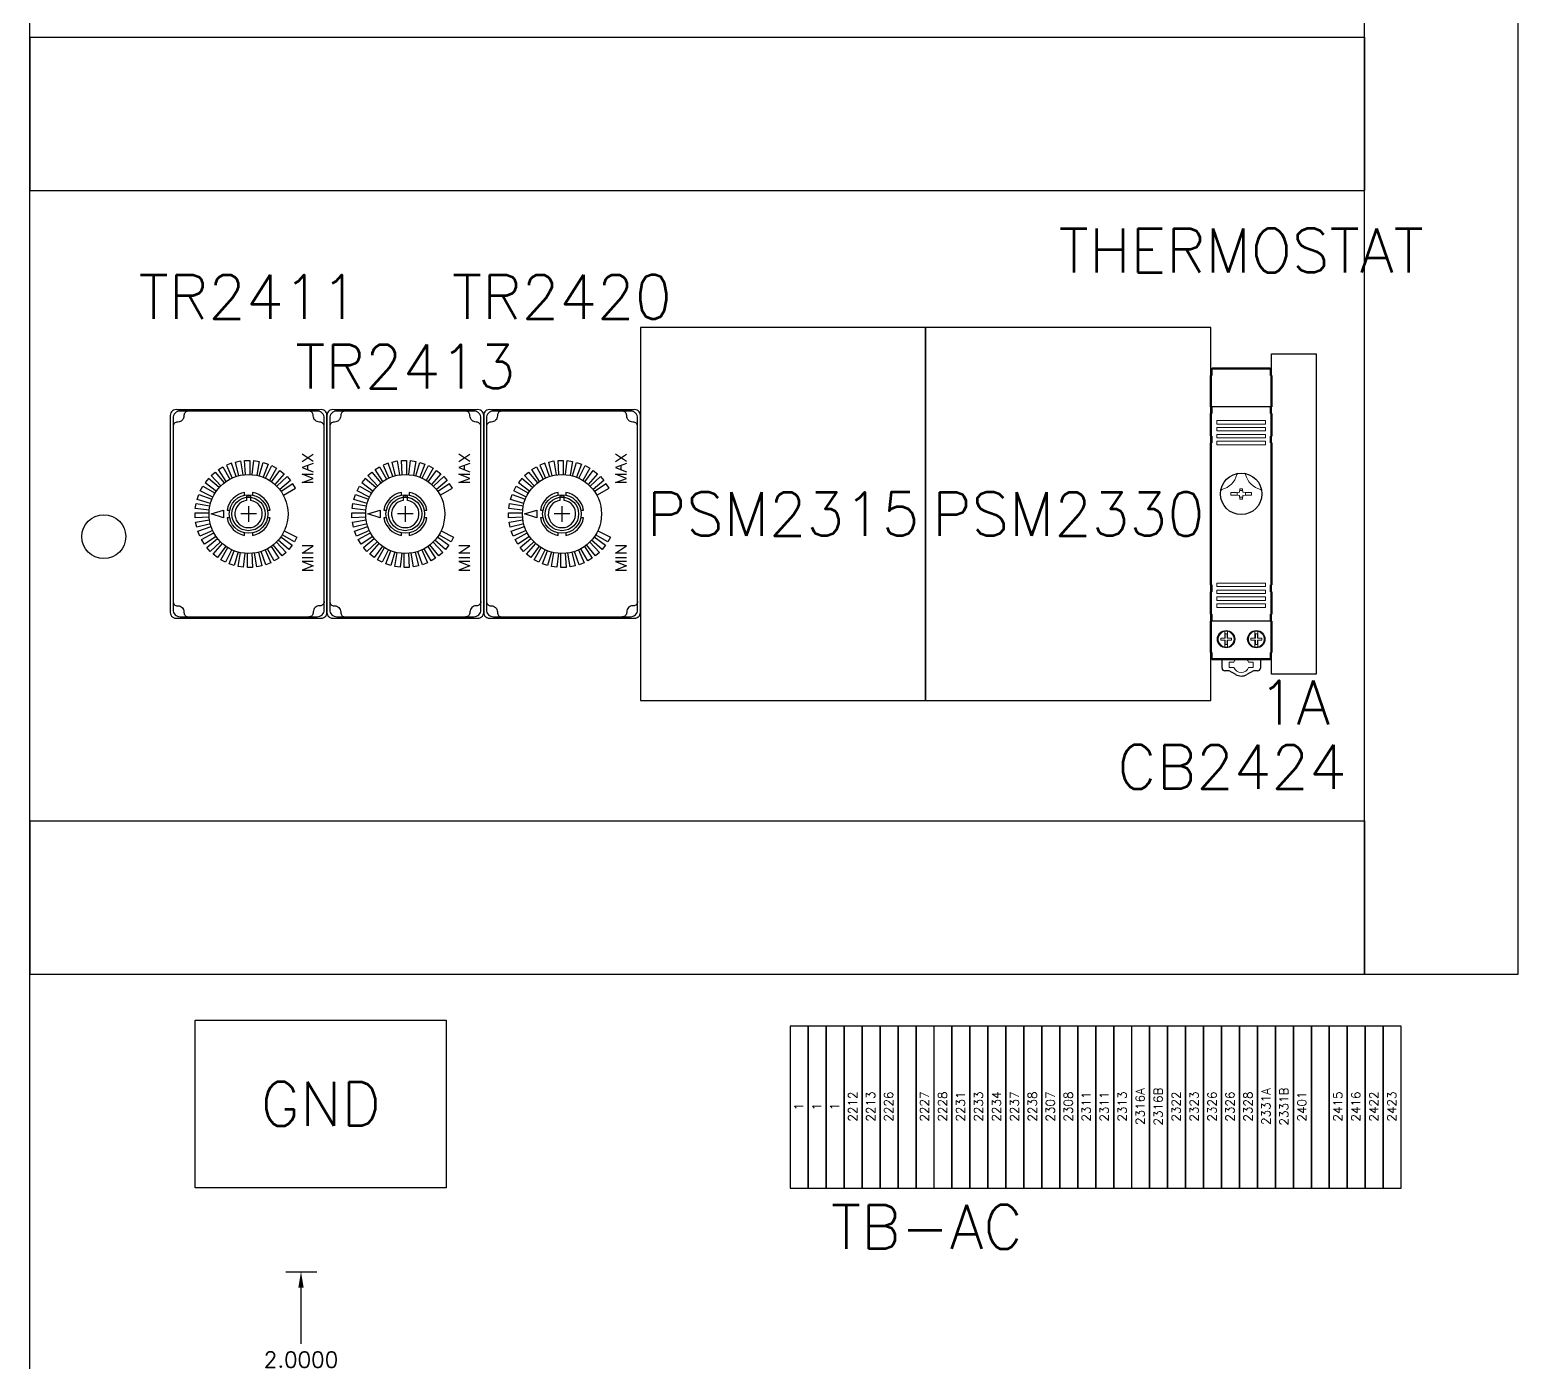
# Model space of a CAD drawing. Header units: inches. Extents: x 0 to 79.8, y 0 to 53.1.
# Drawn here: x 38.57 to 55.53, y 19.39 to 34.57 of the extents above; entities that cross this region are included whole.
import ezdxf
from ezdxf.enums import TextEntityAlignment as Align

# ---------------------------------------------------------------- set-up
doc = ezdxf.new("R2010")
doc.units = ezdxf.units.IN
doc.header["$MEASUREMENT"] = 0
doc.set_wipeout_variables(frame=1)
doc.linetypes.add('CENTER2', pattern=[1.125, 0.75, -0.125, 0.125, -0.125])
for name, color, linetype in [('CENTER2', 50, 'CENTER2'), ('CONTINUOUS1', 7, 'Continuous'), ('CONTINUOUS2', 254, 'Continuous'), ('DRAW', 7, 'Continuous'), ('PRTG', 130, 'Continuous'), ('PSYMS', 7, 'Continuous'), ('PTAG', 150, 'Continuous'), ('PWIRE', 84, 'Continuous')]:
    doc.layers.add(name, color=color, linetype=linetype)
doc.styles.get("Standard").update_dxf_attribs({"font": 'romans.shx'})
doc.styles.add('WD', font='romans.shx')
doc.dimstyles.get("Standard").update_dxf_attribs({"dimtxt": 0.18, "dimasz": 0.18, "dimexe": 0.18, "dimexo": 0.0625, "dimgap": 0.09, "dimtad": 0, "dimtih": 1, "dimtoh": 1, "dimdec": 4, "dimzin": 0, "dimdsep": 46, "dimtxsty": 'Standard', "dimcen": 0.09, "dimadec": 0, "dimazin": 0, "dimtfac": 1, "dimtdec": 4, "dimtofl": 0, "dimtmove": 0, "dimatfit": 3, "dimfxl": 1, "dimtolj": 1, "dimtzin": 0, "dimarcsym": 0})

# ---------------------------------------------------------------- blocks, each defined once
blk = doc.blocks.new('SCE-42P36')
blk.add_line((3.763, 4.028), (3.763, 38.966))
blk.add_circle((4.607, 21.497), 0.25)
blk = doc.blocks.new('7T.81.0.000.2403')
at = {"color": 7, "linetype": 'Continuous', "lineweight": 50}
for p, q in [((-0.345, 3.423), (-0.345, 3.068)), ((-0.337, 3.423), (-0.345, 3.423)), ((-0.337, 3.443), (-0.337, 3.494)), ((-0.337, 3.443), (-0.337, 3.423)), ((0.329, 3.502), (-0.329, 3.502)), ((0.337, 3.443), (0.337, 3.494)), ((0.337, 3.443), (0.337, 3.423)), ((0.337, 3.423), (0.345, 3.423)), ((0.345, 3.068), (0.345, 3.423)), ((-0.337, 3.068), (-0.345, 3.068)), ((-0.337, 3.068), (-0.337, 3.061)), ((-0.337, 3.009), (-0.337, 3.061)), ((0.337, 3.068), (0.345, 3.068)), ((0.337, 3.068), (0.337, 3.061)), ((0.337, 3.009), (0.337, 3.061)), ((-0.345, 2.99), (-0.345, 2.733)), ((-0.337, 2.99), (-0.345, 2.99)), ((-0.337, 2.99), (-0.337, 3.009)), ((0.337, 2.99), (0.337, 3.009)), ((0.337, 2.99), (0.345, 2.99)), ((0.345, 2.733), (0.345, 2.99)), ((-0.337, 2.733), (-0.345, 2.733)), ((-0.337, 2.726), (-0.337, 2.733)), ((-0.337, 2.694), (-0.337, 2.726)), ((0.337, 2.733), (0.337, 2.726)), ((0.337, 2.733), (0.345, 2.733)), ((0.337, 2.694), (0.337, 2.726)), ((-0.345, 2.655), (-0.345, 1.039)), ((-0.345, 2.655), (-0.337, 2.655)), ((-0.337, 2.655), (-0.337, 2.694)), ((0.337, 2.694), (0.337, 2.655)), ((0.345, 2.655), (0.337, 2.655)), ((0.345, 1.039), (0.345, 2.655)), ((-0.345, 1.039), (-0.337, 1.039)), ((-0.337, 0.999), (-0.337, 1.039)), ((0.345, 1.039), (0.337, 1.039)), ((0.337, 1.039), (0.337, 0.999)), ((-0.345, 0.96), (-0.345, 0.704)), ((-0.337, 0.96), (-0.345, 0.96)), ((-0.337, 0.999), (-0.337, 0.968)), ((-0.337, 0.968), (-0.337, 0.96)), ((0.337, 0.999), (0.337, 0.968)), ((0.337, 0.96), (0.337, 0.968)), ((0.337, 0.96), (0.345, 0.96)), ((0.345, 0.704), (0.345, 0.96)), ((-0.337, 0.704), (-0.345, 0.704)), ((-0.337, 0.704), (-0.337, 0.684)), ((-0.337, 0.684), (-0.337, 0.633)), ((0.337, 0.704), (0.337, 0.684)), ((0.337, 0.704), (0.345, 0.704)), ((0.337, 0.684), (0.337, 0.633)), ((-0.345, 0.625), (-0.345, 0.27)), ((-0.337, 0.625), (-0.345, 0.625)), ((-0.337, 0.633), (-0.337, 0.625)), ((0.337, 0.625), (0.337, 0.633)), ((0.337, 0.625), (0.345, 0.625)), ((0.345, 0.27), (0.345, 0.625)), ((-0.337, 0.27), (-0.345, 0.27)), ((-0.337, 0.27), (-0.337, 0.25)), ((-0.337, 0.25), (-0.337, 0.199)), ((0.329, 0.191), (-0.329, 0.191)), ((0.337, 0.27), (0.337, 0.25)), ((0.337, 0.27), (0.345, 0.27)), ((0.337, 0.25), (0.337, 0.199))]:
    blk.add_line(p, q, dxfattribs=at)
at = {"color": 7, "linetype": 'Continuous', "lineweight": 25}
for p, q in [((0.329, 3.068), (-0.329, 3.068)), ((0.329, 0.625), (-0.329, 0.625)), ((-0.219, 0.191), (-0.219, 0.091)), ((0.219, 0.191), (0.219, 0.091)), ((-0.138, 0.059), (-0.187, 0.059)), ((-0.063, 0.017), (-0.138, 0.059)), ((0.139, 0.059), (0.063, 0.016)), ((0.187, 0.059), (0.139, 0.059))]:
    blk.add_line(p, q, dxfattribs=at)
at = {"color": 7, "linetype": 'Continuous', "lineweight": 9}
for p, q in [((-0.084, 0.158), (-0.138, 0.158)), ((-0.138, 0.158), (-0.138, 0.099)), ((-0.138, 0.099), (-0.084, 0.099)), ((0.138, 0.158), (0.084, 0.158)), ((0.084, 0.099), (0.138, 0.099)), ((0.138, 0.099), (0.138, 0.158))]:
    blk.add_line(p, q, dxfattribs=at)
at = {"color": 7, "linetype": 'Continuous', "lineweight": 25}
for centre in [(-0.172, 0.42), (0.172, 0.42)]:
    blk.add_circle(centre, 0.0985, dxfattribs=at)
at = {"color": 7, "linetype": 'Continuous', "lineweight": 50}
for centre, start, end in [((-0.329, 3.494), 90, 180), ((0.329, 3.494), 0, 90), ((-0.329, 0.199), 180, 270), ((0.329, 0.199), 270, 0)]:
    blk.add_arc(centre, 0.00788, start, end, dxfattribs=at)
at = {"color": 7, "linetype": 'Continuous', "lineweight": 25}
for centre, radius, start, end in [((-0.329, 3.061), 0.00788, 90, 180), ((0.329, 3.061), 0.00788, 0, 90), ((-0.329, 0.633), 0.00788, 180, 270), ((0.329, 0.633), 0.00788, 270, 0), ((-0.187, 0.091), 0.0315, 180, 270), ((0, 0.128), 0.128, 240.3782, 299.2932), ((0.187, 0.091), 0.0315, 270, 0)]:
    blk.add_arc(centre, radius, start, end, dxfattribs=at)
at = {"color": 7, "linetype": 'Continuous', "lineweight": 9}
for start, end in [(134.6741, 160.5288), (19.4712, 45.3259), (199.4712, 340.5288)]:
    blk.add_arc((0, 0.128), 0.0887, start, end, dxfattribs=at)
at = {"layer": 'DRAW', "color": 7, "linetype": 'Continuous', "lineweight": 9}
for p, q in [((0.278, 2.911), (-0.278, 2.911)), ((-0.278, 2.911), (-0.278, 2.871)), ((0.278, 2.871), (0.278, 2.911)), ((-0.278, 2.871), (0.278, 2.871)), ((0.278, 2.832), (-0.278, 2.832)), ((-0.278, 2.832), (-0.278, 2.793)), ((-0.278, 2.793), (0.278, 2.793)), ((0.278, 2.753), (-0.278, 2.753)), ((-0.278, 2.753), (-0.278, 2.714)), ((-0.278, 2.714), (0.278, 2.714)), ((0.278, 2.793), (0.278, 2.832)), ((0.278, 2.714), (0.278, 2.753)), ((0.278, 2.674), (-0.278, 2.674)), ((-0.278, 2.674), (-0.278, 2.635)), ((-0.278, 2.635), (0.278, 2.635)), ((0.278, 2.635), (0.278, 2.674)), ((-0.118, 2.091), (-0.118, 2.059)), ((-0.118, 2.091), (-0.057, 2.091)), ((-0.118, 2.059), (-0.057, 2.059)), ((-0.019, 2.094), (-0.057, 2.091)), ((-0.057, 2.059), (-0.019, 2.056)), ((-0.047, 2.092), (-0.047, 2.059)), ((-0.038, 2.058), (-0.037, 2.058)), ((-0.019, 2.094), (-0.016, 2.134)), ((-0.019, 2.056), (-0.016, 2.016)), ((0.018, 2.113), (-0.018, 2.113)), ((0.018, 2.038), (-0.018, 2.038)), ((0.016, 2.134), (-0.016, 2.134)), ((0.016, 2.134), (0.019, 2.094)), ((0.016, 2.016), (0.019, 2.056)), ((0.019, 2.094), (0.057, 2.091)), ((0.057, 2.059), (0.019, 2.056)), ((0.038, 2.058), (0.037, 2.058)), ((0.047, 2.059), (0.047, 2.092)), ((0.118, 2.091), (0.057, 2.091)), ((0.118, 2.059), (0.057, 2.059)), ((0.118, 2.059), (0.118, 2.091)), ((0.016, 2.016), (-0.016, 2.016)), ((-0.278, 1.019), (-0.278, 1.058)), ((-0.278, 1.058), (0.278, 1.058)), ((0.278, 1.019), (-0.278, 1.019)), ((0.278, 1.058), (0.278, 1.019)), ((-0.278, 0.94), (-0.278, 0.979)), ((-0.278, 0.979), (0.278, 0.979)), ((0.278, 0.94), (-0.278, 0.94)), ((-0.278, 0.861), (-0.278, 0.901)), ((-0.278, 0.901), (0.278, 0.901)), ((0.278, 0.861), (-0.278, 0.861)), ((0.278, 0.979), (0.278, 0.94)), ((0.278, 0.901), (0.278, 0.861)), ((-0.278, 0.782), (-0.278, 0.822)), ((-0.278, 0.822), (0.278, 0.822)), ((0.278, 0.782), (-0.278, 0.782)), ((0.278, 0.822), (0.278, 0.782)), ((-0.188, 0.509), (-0.188, 0.497)), ((-0.157, 0.509), (-0.157, 0.497)), ((0.157, 0.509), (0.157, 0.497)), ((0.188, 0.509), (0.188, 0.497)), ((-0.234, 0.432), (-0.234, 0.408)), ((-0.188, 0.432), (-0.234, 0.432)), ((-0.234, 0.408), (-0.188, 0.408)), ((-0.188, 0.497), (-0.188, 0.432)), ((-0.184, 0.432), (-0.188, 0.432)), ((-0.188, 0.408), (-0.188, 0.343)), ((-0.184, 0.408), (-0.188, 0.408)), ((-0.188, 0.33), (-0.188, 0.343)), ((-0.161, 0.481), (-0.184, 0.481)), ((-0.184, 0.432), (-0.184, 0.481)), ((-0.184, 0.359), (-0.184, 0.408)), ((-0.184, 0.359), (-0.161, 0.359)), ((-0.161, 0.432), (-0.161, 0.481)), ((-0.157, 0.432), (-0.161, 0.432)), ((-0.161, 0.359), (-0.161, 0.408)), ((-0.157, 0.408), (-0.161, 0.408)), ((-0.157, 0.432), (-0.157, 0.497)), ((-0.111, 0.432), (-0.157, 0.432)), ((-0.157, 0.343), (-0.157, 0.408)), ((-0.157, 0.408), (-0.111, 0.408)), ((-0.157, 0.33), (-0.157, 0.343)), ((-0.111, 0.408), (-0.111, 0.432)), ((0.111, 0.432), (0.111, 0.408)), ((0.157, 0.432), (0.111, 0.432)), ((0.111, 0.408), (0.157, 0.408)), ((0.157, 0.497), (0.157, 0.432)), ((0.161, 0.432), (0.157, 0.432)), ((0.157, 0.408), (0.157, 0.343)), ((0.161, 0.408), (0.157, 0.408)), ((0.157, 0.33), (0.157, 0.343)), ((0.184, 0.481), (0.161, 0.481)), ((0.161, 0.432), (0.161, 0.481)), ((0.161, 0.359), (0.161, 0.408)), ((0.161, 0.359), (0.184, 0.359)), ((0.184, 0.432), (0.184, 0.481)), ((0.188, 0.432), (0.184, 0.432)), ((0.184, 0.359), (0.184, 0.408)), ((0.188, 0.408), (0.184, 0.408)), ((0.188, 0.432), (0.188, 0.497)), ((0.234, 0.432), (0.188, 0.432)), ((0.188, 0.343), (0.188, 0.408)), ((0.188, 0.408), (0.234, 0.408)), ((0.188, 0.33), (0.188, 0.343)), ((0.234, 0.408), (0.234, 0.432))]:
    blk.add_line(p, q, dxfattribs=at)
at = {"layer": 'DRAW', "color": 7, "linetype": 'Continuous', "lineweight": 25}
blk.add_circle((0, 2.075), 0.236, dxfattribs=at)
at = {"layer": 'DRAW', "color": 7, "linetype": 'Continuous', "lineweight": 9}
for centre, radius, start, end in [((-0.279, 2.354), 0.236, 284.4898, 345.5102), ((-0.031, 2.29), 0.0197, 98.1301, 165.5102), ((0.031, 2.29), 0.0197, 14.4898, 81.8699), ((0.279, 2.354), 0.236, 194.4898, 255.5102), ((-0.215, 2.106), 0.0197, 104.4898, 171.8699), ((0.215, 2.106), 0.0197, 8.1301, 75.5102), ((-0.172, 0.42), 0.0907, 100.0154, 259.9846), ((-0.172, 0.42), 0.0907, 79.9846, 100.0154), ((-0.172, 0.42), 0.0907, 0, 79.9846), ((0.172, 0.42), 0.0907, 100.0154, 259.9846), ((0.172, 0.42), 0.0907, 79.9846, 100.0154), ((0.172, 0.42), 0.0907, 0, 79.9846), ((-0.172, 0.42), 0.0907, 280.0154, 0), ((0.172, 0.42), 0.0907, 280.0154, 0), ((-0.172, 0.42), 0.0907, 259.9846, 280.0154), ((0.172, 0.42), 0.0907, 259.9846, 280.0154)]:
    blk.add_arc(centre, radius, start, end, dxfattribs=at)
blk = doc.blocks.new('9050JCK11V20')
at = {"layer": 'CENTER2'}
for points in [[(1.278, 0.893), (1.098, 0.893)], [(1.188, 0.803), (1.188, 0.983)]]:
    blk.add_lwpolyline(points, dxfattribs=at)
at = {"layer": 'CONTINUOUS1'}
for points in [[(0.192, 1.754, 0.414214), (0.142, 1.704), (0.142, 1.699, -0.414214), (0.072, 1.629), (0.067, 1.629, 0.414214), (0.017, 1.579)], [(2.36, 1.579, 0.414214), (2.31, 1.629), (2.305, 1.629, -0.414214), (2.235, 1.699), (2.235, 1.704, 0.414214), (2.185, 1.754)], [(1.143, 1.108), (1.143, 1.138, 0.311755), (0.943, 0.938), (0.973, 0.938)], [(1.404, 0.938), (1.434, 0.938, 0.311755), (1.233, 1.138), (1.233, 1.108)], [(0.973, 0.848), (0.943, 0.848, 0.311755), (1.143, 0.647), (1.143, 0.677)], [(1.233, 0.677), (1.233, 0.647, 0.311755), (1.434, 0.848), (1.404, 0.848)], [(0.192, 0.031, -0.414214), (0.142, 0.081), (0.142, 0.086, 0.414214), (0.072, 0.156), (0.067, 0.156, -0.414214), (0.017, 0.206)], [(2.185, 0.031, 0.414214), (2.235, 0.081), (2.235, 0.086, -0.414214), (2.305, 0.156), (2.31, 0.156, 0.414214), (2.36, 0.206)]]:
    blk.add_lwpolyline(points, format="xyb", dxfattribs=at)
blk.add_lwpolyline([(0.017, 1.674), (0.017, 0.111, 0.414214), (0.097, 0.031), (2.28, 0.031, 0.414214), (2.36, 0.111), (2.36, 1.674, 0.414214), (2.28, 1.754), (0.097, 1.754, 0.414214)], format="xyb", close=True, dxfattribs=at)
for points in [[(0.872, 1.213), (0.762, 1.33), (0.807, 1.369), (0.91, 1.246)], [(0.933, 1.263), (0.844, 1.397), (0.896, 1.428), (0.975, 1.289)], [(1.001, 1.301), (0.937, 1.449), (0.993, 1.471), (1.047, 1.32)], [(1.075, 1.328), (1.038, 1.484), (1.096, 1.496), (1.123, 1.338)], [(1.152, 1.341), (1.143, 1.501), (1.203, 1.503), (1.202, 1.342)], [(1.23, 1.341), (1.249, 1.5), (1.309, 1.491), (1.28, 1.333)], [(1.308, 1.326), (1.354, 1.48), (1.411, 1.461), (1.355, 1.311)], [(1.381, 1.299), (1.453, 1.443), (1.506, 1.414), (1.425, 1.275)], [(1.488, 1.229), (1.592, 1.351), (1.545, 1.388), (1.449, 1.26)], [(0.782, 1.085), (0.638, 1.157), (0.667, 1.21), (0.806, 1.129)], [(0.821, 1.153), (0.693, 1.249), (0.73, 1.296), (0.852, 1.192)], [(1.509, 1.209), (1.626, 1.319), (1.665, 1.274), (1.542, 1.171)], [(1.559, 1.148), (1.693, 1.237), (1.724, 1.185), (1.585, 1.106)], [(0.755, 1.012), (0.601, 1.058), (0.62, 1.115), (0.77, 1.059)], [(1.616, 1.034), (1.767, 1.088), (1.745, 1.144), (1.597, 1.08)], [(1.624, 1.006), (1.78, 1.043), (1.792, 0.985), (1.634, 0.958)], [(0.74, 0.856), (0.58, 0.847), (0.578, 0.907), (0.739, 0.906)], [(0.74, 0.934), (0.581, 0.953), (0.59, 1.013), (0.748, 0.984)], [(1.637, 0.851), (1.796, 0.832), (1.787, 0.772), (1.629, 0.801)], [(1.637, 0.929), (1.797, 0.938), (1.799, 0.878), (1.638, 0.879)], [(0.753, 0.779), (0.597, 0.742), (0.585, 0.8), (0.743, 0.827)], [(0.78, 0.705), (0.632, 0.641), (0.61, 0.697), (0.761, 0.751)], [(0.818, 0.637), (0.684, 0.548), (0.653, 0.6), (0.792, 0.679)], [(1.595, 0.7), (1.739, 0.628), (1.71, 0.575), (1.571, 0.656)], [(1.622, 0.773), (1.776, 0.727), (1.757, 0.67), (1.607, 0.726)], [(0.868, 0.576), (0.751, 0.466), (0.712, 0.511), (0.835, 0.614)], [(0.928, 0.525), (0.832, 0.397), (0.785, 0.434), (0.889, 0.556)], [(0.996, 0.486), (0.924, 0.342), (0.871, 0.371), (0.952, 0.51)], [(1.402, 0.496), (1.481, 0.357), (1.533, 0.388), (1.444, 0.522)], [(1.505, 0.572), (1.615, 0.455), (1.57, 0.416), (1.467, 0.539)], [(1.556, 0.632), (1.684, 0.536), (1.647, 0.489), (1.525, 0.593)], [(0.645, 0.157), (0.645, 0.283), (0.596, 0.157), (0.548, 0.283), (0.548, 0.157)], [(0.691, 0.283), (0.691, 0.157)], [(0.74, 0.157), (0.74, 0.283), (0.824, 0.157), (0.824, 0.283)], [(1.546, 0.157), (1.546, 0.283), (1.594, 0.157), (1.642, 0.283), (1.642, 0.157)], [(1.764, 0.157), (1.716, 0.283), (1.667, 0.157)], [(1.691, 0.218), (1.741, 0.218)], [(1.786, 0.283), (1.87, 0.157)], [(1.786, 0.157), (1.87, 0.282)]]:
    blk.add_lwpolyline(points, dxfattribs=at)
blk.add_lwpolyline([(1.233, 1.179), (1.143, 1.179), (1.188, 1.321)], close=True, dxfattribs=at)
for radius in [0.45, 0.22, 0.19]:
    blk.add_circle((1.188, 0.893), radius, dxfattribs=at)
at = {"layer": 'CONTINUOUS2'}
for points in [[(2.311, 0, 0.454637), (2.376, 0.08), (2.376, 1.705, 0.454637), (2.311, 1.785), (0.066, 1.785, 0.454637), (0.001, 1.705), (0.001, 0.08, 0.454637), (0.066, 0)], [(1.343, 0.868), (1.391, 0.868), (1.391, 0.918), (1.343, 0.918, 12.419481)]]:
    blk.add_lwpolyline(points, format="xyb", close=True, dxfattribs=at)
blk = doc.blocks.new('*D111')
at = {"color": 0, "lineweight": -2, "transparency": 16777216}
for p, q in [((41.491, 20.425), (41.843, 20.425)), ((41.663, 20.245), (41.663, 19.605)), ((41.663, 18.605), (41.663, 19.245)), ((41.491, 18.425), (41.843, 18.425))]:
    blk.add_line(p, q, dxfattribs=at)
at = {"color": 0, "transparency": 16777216}
for points in [[(41.633, 20.245), (41.693, 20.245), (41.663, 20.425)], [(41.633, 18.605), (41.693, 18.605), (41.663, 18.425)]]:
    blk.add_solid(points, dxfattribs=at)
at = {"layer": 'Defpoints', "color": 0, "transparency": 16777216}
for p in [(41.428, 20.425), (41.663, 20.425), (41.428, 18.425)]:
    blk.add_point(p, dxfattribs=at)
at = {"color": 0, "transparency": 16777216, "insert": (41.663, 19.425), "char_height": 0.18, "attachment_point": 5}
blk.add_mtext('\\A1;2.0000', dxfattribs=at)
blk = doc.blocks.new('VDIN49BD')
for p, q in [((-0.875, 0), (-0.875, 24.45491)), ((-0.875, 24.45491), (0.875, 24.45491)), ((0.875, 0), (0.875, 24.45491)), ((-0.875, 0), (0.875, 0))]:
    blk.add_line(p, q)
blk = doc.blocks.new('HDIN49E4')
for p, q in [((0, 0.875), (15.20656, 0.875)), ((0, 0.875), (0, -0.875)), ((15.20656, 0.875), (15.20656, -0.875)), ((0, -0.875), (15.20656, -0.875))]:
    blk.add_line(p, q)
blk = doc.blocks.new('UT2_5')
at = {"style": 'WD', "flags": 1}
for tag, height, p in [('INST', 0.125, (0, 0.384)), ('LOC', 0.125, (0, 0.207)), ('CAT', 0.05, (0.022, -0.372)), ('WDBLKNAM', 0.05, (0.022, -0.443)), ('FP', 0.05, (0.022, -0.515)), ('FPT', 0.05, (0.163, -0.515)), ('ASSYCODE', 0.05, (0.022, -0.602))]:
    blk.add_attdef(tag, text='', height=height, dxfattribs=at).set_placement(p, align=Align.CENTER)
blk.add_wipeout([(-0.923, 0), (0.923, 0), (0.923, -0.205), (-0.923, -0.205)])
blk.add_wipeout([(-0.923, 0), (0.923, 0), (0.923, -0.205), (-0.923, -0.205)])
blk.add_lwpolyline([(-0.923, -0.205), (0.923, -0.205), (0.923, 0), (-0.923, 0)], close=True)
for tag, height, p in [('P_TAGSTRIP', 0.125, (0, 0.031)), ('MFG', 0.05, (0.022, -0.3))]:
    blk.add_attdef(tag, text='', height=height, dxfattribs=at).set_placement(p, align=Align.CENTER)
at = {"style": 'WD', "width": 0.8}
blk.add_attdef('WIRENOL', text='', height=0.1, dxfattribs=at).set_placement((-0.959, -0.051), align=Align.MIDDLE_RIGHT)
at = {"style": 'WD', "flags": 1}
blk.add_attdef('TERMDESCL', text='', height=0.05, dxfattribs=at).set_placement((-0.957, -0.166), align=Align.MIDDLE_RIGHT)
at = {"style": 'WD'}
for tag in ['WIRENO', 'TERM']:
    blk.add_attdef(tag, text='', height=0.1, dxfattribs=at).set_placement((0.008, -0.097), align=Align.MIDDLE_CENTER)
at = {"style": 'WD', "flags": 1}
blk.add_attdef('TERMDESCR', text='', height=0.05, dxfattribs=at).set_placement((0.961, -0.166), align=Align.MIDDLE_LEFT)
at = {"style": 'WD', "width": 0.8}
blk.add_attdef('WIRENOR', text='', height=0.1, dxfattribs=at).set_placement((0.961, -0.051), align=Align.MIDDLE_LEFT)
blk = doc.blocks.new('1500GL1S9OCX')
blk.add_lwpolyline([(0, 0), (3.25, 0), (3.25, 4.25), (0, 4.25)], close=True)
blk = doc.blocks.new('79401025X')
blk.add_lwpolyline([(-0.011, 0.925), (0.499, 0.925), (0.499, -2.725), (-0.011, -2.725)], close=True)
blk = doc.blocks.new('GROUNDING_BAR')
blk.add_lwpolyline([(40.456, 22.777), (43.316, 22.777), (43.316, 20.867), (40.456, 20.867)], close=True)

msp = doc.modelspace()

# ---------------------------------------------------------------- block references
ref = msp.add_blockref('GROUNDING_BAR', (0, 0.51608))
ref.add_attrib('P_TAG1', 'GND', dxfattribs={"layer": 'PTAG', "height": 0.5, "style": 'WD', "flags": 8}).set_placement((41.88598, 22.33765), align=Align.MIDDLE_CENTER)
at = {"layer": 'PSYMS'}
for name, p in [('SCE-42P36', (34.80992, 7.30323)), ('VDIN49BD', (54.65477, 23.81392)), ('HDIN49E4', (38.57321, 33.61673)), ('HDIN49E4', (38.57321, 24.68892))]:
    msp.add_blockref(name, p, dxfattribs=at)
ref = msp.add_blockref('7T.81.0.000.2403', (52.37396, 27.21209), dxfattribs=at)
ref.add_attrib('P_TAG1', 'THERMOSTAT', dxfattribs={"layer": 'PTAG', "height": 0.5, "style": 'WD', "flags": 8}).set_placement((52.37396, 32.05882), align=Align.MIDDLE_CENTER)
ref = msp.add_blockref('9050JCK11V20', (41.95908, 27.87016), dxfattribs=dict(at, rotation=90))
ref.add_attrib('P_TAG1', 'TR2411', dxfattribs={"layer": 'PTAG', "height": 0.5, "style": 'WD', "flags": 8}).set_placement((41.06658, 31.53321), align=Align.MIDDLE_CENTER)
ref = msp.add_blockref('9050JCK11V20', (45.52908, 27.87016), dxfattribs=dict(at, rotation=90))
ref.add_attrib('P_TAG1', 'TR2420', dxfattribs={"layer": 'PTAG', "height": 0.5, "style": 'WD', "flags": 8}).set_placement((44.63658, 31.53321), align=Align.MIDDLE_CENTER)
ref = msp.add_blockref('1500GL1S9OCX', (45.52908, 26.93365), dxfattribs=at)
ref.add_attrib('P_TAG1', 'PSM2315', dxfattribs={"layer": 'PTAG', "height": 0.5, "style": 'WD', "flags": 8}).set_placement((47.15408, 29.05865), align=Align.MIDDLE_CENTER)
ref = msp.add_blockref('1500GL1S9OCX', (48.77908, 26.93365), dxfattribs=at)
ref.add_attrib('P_TAG1', 'PSM2330', dxfattribs={"layer": 'PTAG', "height": 0.5, "style": 'WD', "flags": 8}).set_placement((50.40408, 29.05865), align=Align.MIDDLE_CENTER)
ref = msp.add_blockref('9050JCK11V20', (43.74408, 27.87016), dxfattribs=dict(at, rotation=90))
ref.add_attrib('P_TAG1', 'TR2413', dxfattribs={"layer": 'PTAG', "height": 0.5, "style": 'WD', "flags": 8}).set_placement((42.85158, 30.73765), align=Align.MIDDLE_CENTER)
ref = msp.add_blockref('79401025X', (52.72994, 29.95843), dxfattribs=at)
ref.add_attrib('P_TAG1', 'CB2424', dxfattribs={"layer": 'PTAG', "height": 0.5, "style": 'WD', "flags": 8}).set_placement((52.26673, 26.17657), align=Align.MIDDLE_CENTER)
ref.add_attrib('RATING1', '1A', dxfattribs={"layer": 'PRTG', "height": 0.5, "style": 'WD', "flags": 8}).set_placement((52.97887, 26.66159), align=Align.CENTER)

# ---------------------------------------------------------------- dimensions: what is measured, and where the dimension line sits
dim = msp.add_linear_dim(base=(41.66336, 20.42489), p1=(41.42846, 18.42489), p2=(41.42846, 20.42489), angle=90, dimstyle='Standard')
dim.commit()
dim.dimension.update_dxf_attribs({"geometry": '*D111', "text_midpoint": (41.66336, 19.42489)})

# ---------------------------------------------------------------- next in the draw order: block references
ref = msp.add_blockref('UT2_5', (47.2365, 22.2992), dxfattribs=dict(at, rotation=90))
ref.add_attrib('WIRENO', '1', dxfattribs={"layer": 'PWIRE', "height": 0.1, "rotation": 90, "style": 'WD'}).set_placement((47.33367, 22.30748), align=Align.MIDDLE_CENTER)
ref.add_attrib('P_TAGSTRIP', 'TB-AC', dxfattribs={"layer": 'PTAG', "height": 0.5, "style": 'WD'}).set_placement((48.79355, 20.68672), align=Align.CENTER)

# ---------------------------------------------------------------- next in the draw order: block references
ref = msp.add_blockref('UT2_5', (47.4412, 22.2992), dxfattribs=dict(at, rotation=90))
ref.add_attrib('WIRENO', '1', dxfattribs={"layer": 'PWIRE', "height": 0.1, "rotation": 90, "style": 'WD'}).set_placement((47.53837, 22.30748), align=Align.MIDDLE_CENTER)

# ---------------------------------------------------------------- next in the draw order: block references
ref = msp.add_blockref('UT2_5', (47.6459, 22.2992), dxfattribs=dict(at, rotation=90))
ref.add_attrib('WIRENO', '1', dxfattribs={"layer": 'PWIRE', "height": 0.1, "rotation": 90, "style": 'WD'}).set_placement((47.74307, 22.30748), align=Align.MIDDLE_CENTER)

# ---------------------------------------------------------------- next in the draw order: block references
ref = msp.add_blockref('UT2_5', (47.8506, 22.2992), dxfattribs=dict(at, rotation=90))
ref.add_attrib('WIRENO', '2212', dxfattribs={"layer": 'PWIRE', "height": 0.1, "rotation": 90, "style": 'WD'}).set_placement((47.94777, 22.30748), align=Align.MIDDLE_CENTER)

# ---------------------------------------------------------------- next in the draw order: block references
ref = msp.add_blockref('UT2_5', (48.0553, 22.2992), dxfattribs=dict(at, rotation=90))
ref.add_attrib('WIRENO', '2213', dxfattribs={"layer": 'PWIRE', "height": 0.1, "rotation": 90, "style": 'WD'}).set_placement((48.15247, 22.30748), align=Align.MIDDLE_CENTER)

# ---------------------------------------------------------------- next in the draw order: block references
ref = msp.add_blockref('UT2_5', (48.26, 22.2992), dxfattribs=dict(at, rotation=90))
ref.add_attrib('WIRENO', '2226', dxfattribs={"layer": 'PWIRE', "height": 0.1, "rotation": 90, "style": 'WD'}).set_placement((48.35717, 22.30748), align=Align.MIDDLE_CENTER)

# ---------------------------------------------------------------- next in the draw order: block references
at = {"layer": 'PSYMS', "rotation": 90}
msp.add_blockref('UT2_5', (48.4647, 22.2992), dxfattribs=at)

# ---------------------------------------------------------------- next in the draw order: block references
at = {"layer": 'PSYMS'}
ref = msp.add_blockref('UT2_5', (48.6694, 22.2992), dxfattribs=dict(at, rotation=90))
ref.add_attrib('WIRENO', '2227', dxfattribs={"layer": 'PWIRE', "height": 0.1, "rotation": 90, "style": 'WD'}).set_placement((48.76657, 22.30748), align=Align.MIDDLE_CENTER)

# ---------------------------------------------------------------- next in the draw order: block references
ref = msp.add_blockref('UT2_5', (48.8741, 22.2992), dxfattribs=dict(at, rotation=90))
ref.add_attrib('WIRENO', '2228', dxfattribs={"layer": 'PWIRE', "height": 0.1, "rotation": 90, "style": 'WD'}).set_placement((48.97127, 22.30748), align=Align.MIDDLE_CENTER)

# ---------------------------------------------------------------- next in the draw order: block references
ref = msp.add_blockref('UT2_5', (49.0788, 22.2992), dxfattribs=dict(at, rotation=90))
ref.add_attrib('WIRENO', '2231', dxfattribs={"layer": 'PWIRE', "height": 0.1, "rotation": 90, "style": 'WD'}).set_placement((49.17597, 22.30748), align=Align.MIDDLE_CENTER)

# ---------------------------------------------------------------- next in the draw order: block references
ref = msp.add_blockref('UT2_5', (49.2835, 22.2992), dxfattribs=dict(at, rotation=90))
ref.add_attrib('WIRENO', '2233', dxfattribs={"layer": 'PWIRE', "height": 0.1, "rotation": 90, "style": 'WD'}).set_placement((49.38067, 22.30748), align=Align.MIDDLE_CENTER)

# ---------------------------------------------------------------- next in the draw order: block references
ref = msp.add_blockref('UT2_5', (49.4882, 22.2992), dxfattribs=dict(at, rotation=90))
ref.add_attrib('WIRENO', '2234', dxfattribs={"layer": 'PWIRE', "height": 0.1, "rotation": 90, "style": 'WD'}).set_placement((49.58537, 22.30748), align=Align.MIDDLE_CENTER)

# ---------------------------------------------------------------- next in the draw order: block references
ref = msp.add_blockref('UT2_5', (49.6929, 22.2992), dxfattribs=dict(at, rotation=90))
ref.add_attrib('WIRENO', '2237', dxfattribs={"layer": 'PWIRE', "height": 0.1, "rotation": 90, "style": 'WD'}).set_placement((49.79007, 22.30748), align=Align.MIDDLE_CENTER)

# ---------------------------------------------------------------- next in the draw order: block references
ref = msp.add_blockref('UT2_5', (49.8976, 22.2992), dxfattribs=dict(at, rotation=90))
ref.add_attrib('WIRENO', '2238', dxfattribs={"layer": 'PWIRE', "height": 0.1, "rotation": 90, "style": 'WD'}).set_placement((49.99477, 22.30748), align=Align.MIDDLE_CENTER)

# ---------------------------------------------------------------- next in the draw order: block references
ref = msp.add_blockref('UT2_5', (50.1023, 22.29922), dxfattribs=dict(at, rotation=90))
ref.add_attrib('WIRENO', '2307', dxfattribs={"layer": 'PWIRE', "height": 0.1, "rotation": 90, "style": 'WD'}).set_placement((50.19947, 22.30749), align=Align.MIDDLE_CENTER)

# ---------------------------------------------------------------- next in the draw order: block references
ref = msp.add_blockref('UT2_5', (50.307, 22.29922), dxfattribs=dict(at, rotation=90))
ref.add_attrib('WIRENO', '2308', dxfattribs={"layer": 'PWIRE', "height": 0.1, "rotation": 90, "style": 'WD'}).set_placement((50.40417, 22.30749), align=Align.MIDDLE_CENTER)

# ---------------------------------------------------------------- next in the draw order: block references
ref = msp.add_blockref('UT2_5', (50.5117, 22.29922), dxfattribs=dict(at, rotation=90))
ref.add_attrib('WIRENO', '2311', dxfattribs={"layer": 'PWIRE', "height": 0.1, "rotation": 90, "style": 'WD'}).set_placement((50.60887, 22.30749), align=Align.MIDDLE_CENTER)

# ---------------------------------------------------------------- next in the draw order: block references
ref = msp.add_blockref('UT2_5', (50.7164, 22.29922), dxfattribs=dict(at, rotation=90))
ref.add_attrib('WIRENO', '2311', dxfattribs={"layer": 'PWIRE', "height": 0.1, "rotation": 90, "style": 'WD'}).set_placement((50.81357, 22.30749), align=Align.MIDDLE_CENTER)

# ---------------------------------------------------------------- next in the draw order: block references
ref = msp.add_blockref('UT2_5', (50.9211, 22.29922), dxfattribs=dict(at, rotation=90))
ref.add_attrib('WIRENO', '2313', dxfattribs={"layer": 'PWIRE', "height": 0.1, "rotation": 90, "style": 'WD'}).set_placement((51.01827, 22.30749), align=Align.MIDDLE_CENTER)

# ---------------------------------------------------------------- next in the draw order: block references
ref = msp.add_blockref('UT2_5', (51.1258, 22.29922), dxfattribs=dict(at, rotation=90))
ref.add_attrib('WIRENO', '2316A', dxfattribs={"layer": 'PWIRE', "height": 0.1, "rotation": 90, "style": 'WD'}).set_placement((51.22297, 22.30749), align=Align.MIDDLE_CENTER)

# ---------------------------------------------------------------- next in the draw order: block references
ref = msp.add_blockref('UT2_5', (51.3305, 22.29922), dxfattribs=dict(at, rotation=90))
ref.add_attrib('WIRENO', '2316B', dxfattribs={"layer": 'PWIRE', "height": 0.1, "rotation": 90, "style": 'WD'}).set_placement((51.42767, 22.30749), align=Align.MIDDLE_CENTER)

# ---------------------------------------------------------------- next in the draw order: block references
ref = msp.add_blockref('UT2_5', (51.5352, 22.29922), dxfattribs=dict(at, rotation=90))
ref.add_attrib('WIRENO', '2322', dxfattribs={"layer": 'PWIRE', "height": 0.1, "rotation": 90, "style": 'WD'}).set_placement((51.63237, 22.30749), align=Align.MIDDLE_CENTER)

# ---------------------------------------------------------------- next in the draw order: block references
ref = msp.add_blockref('UT2_5', (51.7399, 22.29922), dxfattribs=dict(at, rotation=90))
ref.add_attrib('WIRENO', '2323', dxfattribs={"layer": 'PWIRE', "height": 0.1, "rotation": 90, "style": 'WD'}).set_placement((51.83707, 22.30749), align=Align.MIDDLE_CENTER)

# ---------------------------------------------------------------- next in the draw order: block references
ref = msp.add_blockref('UT2_5', (51.9446, 22.29922), dxfattribs=dict(at, rotation=90))
ref.add_attrib('WIRENO', '2326', dxfattribs={"layer": 'PWIRE', "height": 0.1, "rotation": 90, "style": 'WD'}).set_placement((52.04177, 22.30749), align=Align.MIDDLE_CENTER)

# ---------------------------------------------------------------- next in the draw order: block references
ref = msp.add_blockref('UT2_5', (52.1493, 22.29922), dxfattribs=dict(at, rotation=90))
ref.add_attrib('WIRENO', '2326', dxfattribs={"layer": 'PWIRE', "height": 0.1, "rotation": 90, "style": 'WD'}).set_placement((52.24647, 22.30749), align=Align.MIDDLE_CENTER)

# ---------------------------------------------------------------- next in the draw order: block references
ref = msp.add_blockref('UT2_5', (52.354, 22.29922), dxfattribs=dict(at, rotation=90))
ref.add_attrib('WIRENO', '2328', dxfattribs={"layer": 'PWIRE', "height": 0.1, "rotation": 90, "style": 'WD'}).set_placement((52.45117, 22.30749), align=Align.MIDDLE_CENTER)

# ---------------------------------------------------------------- next in the draw order: block references
ref = msp.add_blockref('UT2_5', (52.5587, 22.29922), dxfattribs=dict(at, rotation=90))
ref.add_attrib('WIRENO', '2331A', dxfattribs={"layer": 'PWIRE', "height": 0.1, "rotation": 90, "style": 'WD'}).set_placement((52.65587, 22.30749), align=Align.MIDDLE_CENTER)

# ---------------------------------------------------------------- next in the draw order: block references
ref = msp.add_blockref('UT2_5', (52.7634, 22.29922), dxfattribs=dict(at, rotation=90))
ref.add_attrib('WIRENO', '2331B', dxfattribs={"layer": 'PWIRE', "height": 0.1, "rotation": 90, "style": 'WD'}).set_placement((52.86057, 22.30749), align=Align.MIDDLE_CENTER)

# ---------------------------------------------------------------- next in the draw order: block references
ref = msp.add_blockref('UT2_5', (52.9681, 22.29922), dxfattribs=dict(at, rotation=90))
ref.add_attrib('WIRENO', '2401', dxfattribs={"layer": 'PWIRE', "height": 0.1, "rotation": 90, "style": 'WD'}).set_placement((53.06527, 22.30749), align=Align.MIDDLE_CENTER)

# ---------------------------------------------------------------- next in the draw order: block references
at = {"layer": 'PSYMS', "rotation": 90}
msp.add_blockref('UT2_5', (53.1728, 22.29922), dxfattribs=at)

# ---------------------------------------------------------------- next in the draw order: block references
at = {"layer": 'PSYMS'}
ref = msp.add_blockref('UT2_5', (53.3775, 22.29922), dxfattribs=dict(at, rotation=90))
ref.add_attrib('WIRENO', '2415', dxfattribs={"layer": 'PWIRE', "height": 0.1, "rotation": 90, "style": 'WD'}).set_placement((53.47467, 22.30749), align=Align.MIDDLE_CENTER)

# ---------------------------------------------------------------- next in the draw order: block references
ref = msp.add_blockref('UT2_5', (53.5822, 22.29922), dxfattribs=dict(at, rotation=90))
ref.add_attrib('WIRENO', '2416', dxfattribs={"layer": 'PWIRE', "height": 0.1, "rotation": 90, "style": 'WD'}).set_placement((53.67937, 22.30749), align=Align.MIDDLE_CENTER)

# ---------------------------------------------------------------- next in the draw order: block references
ref = msp.add_blockref('UT2_5', (53.7869, 22.29922), dxfattribs=dict(at, rotation=90))
ref.add_attrib('WIRENO', '2422', dxfattribs={"layer": 'PWIRE', "height": 0.1, "rotation": 90, "style": 'WD'}).set_placement((53.88407, 22.30749), align=Align.MIDDLE_CENTER)

# ---------------------------------------------------------------- next in the draw order: block references
ref = msp.add_blockref('UT2_5', (53.9916, 22.29922), dxfattribs=dict(at, rotation=90))
ref.add_attrib('WIRENO', '2423', dxfattribs={"layer": 'PWIRE', "height": 0.1, "rotation": 90, "style": 'WD'}).set_placement((54.08877, 22.30749), align=Align.MIDDLE_CENTER)

doc.saveas('drawing.dxf')
